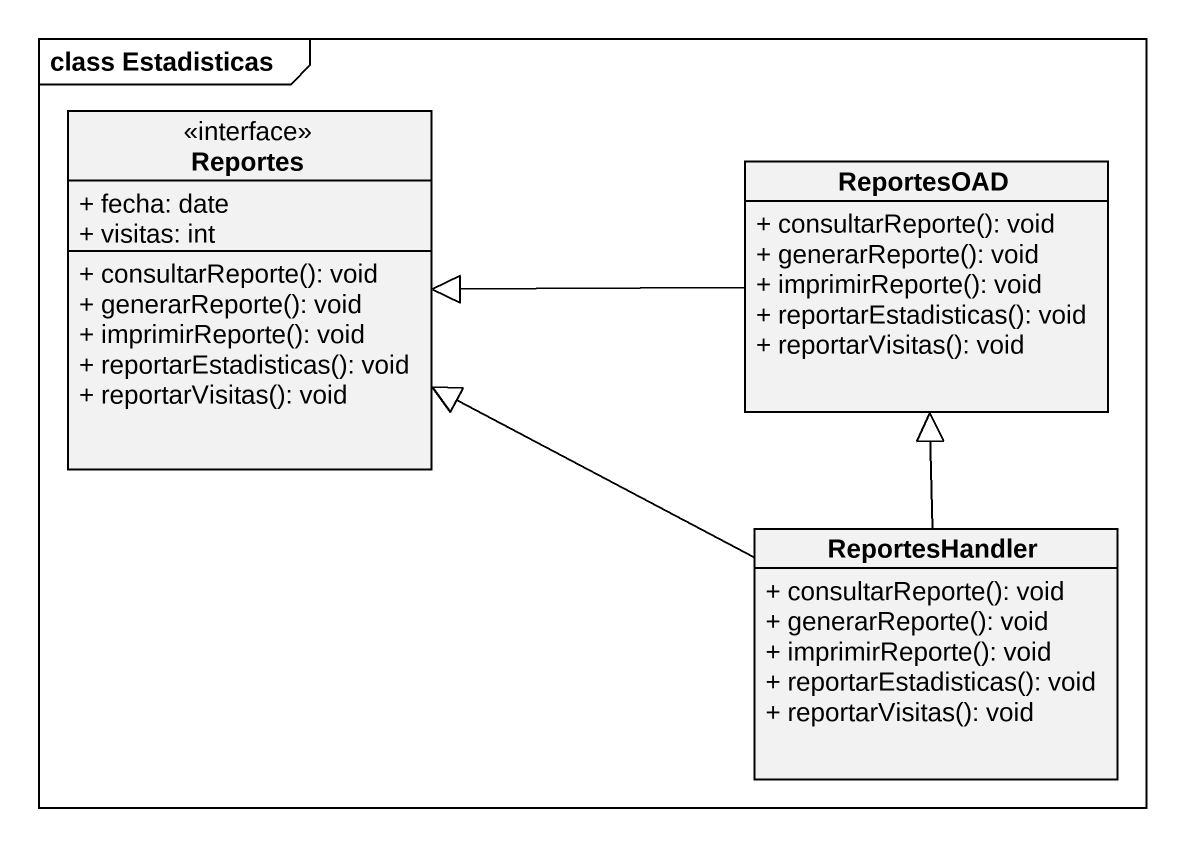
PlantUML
@startuml
mainframe class Estadisticas
hide circle
hide empty members
skinparam classAttributeIconSize 0
class Reportes <<interface>> {
  + fecha: date
  + visitas: int
  + consultarReporte(): void
  + generarReporte(): void
  + imprimirReporte(): void
  + reportarEstadisticas(): void
  + reportarVisitas(): void
}
class ReportesOAD {
  + consultarReporte(): void
  + generarReporte(): void
  + imprimirReporte(): void
  + reportarEstadisticas(): void
  + reportarVisitas(): void
}
class ReportesHandler {
  + consultarReporte(): void
  + generarReporte(): void
  + imprimirReporte(): void
  + reportarEstadisticas(): void
  + reportarVisitas(): void
}
ReportesOAD -left-|> Reportes
ReportesHandler -left-|> Reportes
ReportesHandler -up-|> ReportesOAD
@enduml
